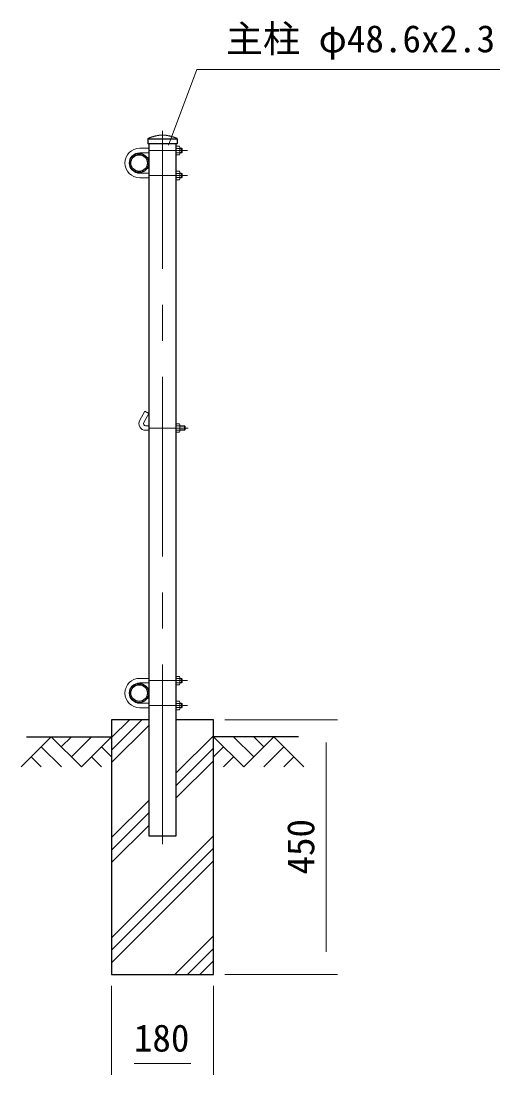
# Model space of a CAD drawing. Units: millimetres, scale not verified. Extents: x -4200 to 4200, y -2970 to 2970.
# Drawn here: x -55 to 790, y -1167 to 694 of the extents above; entities that cross this region are included whole.
import ezdxf
from ezdxf.enums import TextEntityAlignment as Align

# ---------------------------------------------------------------- set-up
doc = ezdxf.new("R2010")
doc.units = ezdxf.units.MM
doc.header["$LTSCALE"] = 10
doc.linetypes.add('USER3', pattern=[50.8, 31.75, -6.35, 6.35, -6.35])
for name, color, linetype, lineweight in [('0-A_D-STR1', 1, 'Continuous', 25), ('0-B_D-DCR-HCH', 7, 'Continuous', 13), ('0-D_D-STR3', 3, 'Continuous', 13), ('0-E_D-BMK', 2, 'USER3', 13), ('0-F_D-STR-DIM', 7, 'Continuous', 13), ('1-1_D-STR4', 7, 'Continuous', 25), ('1-2_D-BGD', 7, 'Continuous', 25), ('1-3_D-STR-TXT', 7, 'Continuous', 13)]:
    doc.layers.add(name, color=color, linetype=linetype, lineweight=lineweight)
doc.styles.add('ＭＳ ゴシック', font='')
doc.styles.get('ＭＳ ゴシック').set_extended_font_data('MS Gothic')

msp = doc.modelspace()

# ---------------------------------------------------------------- linework, layer by layer
at = {"layer": '0-A_D-STR1'}
for p, q in [((169, 485.33), (169, 477)), ((221.2, 485), (169, 485)), ((221.2, 485.33), (221.2, 477)), ((221.2, 477), (169, 477))]:
    msp.add_line(p, q, dxfattribs=at)
msp.add_lwpolyline([(170.8, 477), (170.8, -745), (219.4, -745), (219.4, 477)], dxfattribs=at)
for centre, radius in [((153.8, 443), 17), ((153.8, 443), 14.7), ((153.8, -493), 17), ((153.8, -493), 14.7)]:
    msp.add_circle(centre, radius, dxfattribs=at)
for centre, radius, start, end in [((170, 485.33), 1, 122.29827, 180), ((195.1, 432.66), 59.34, 64.40505, 115.59495), ((220.2, 485.33), 1, 0, 57.70173)]:
    msp.add_arc(centre, radius, start, end, dxfattribs=at)
at = {"layer": '0-B_D-DCR-HCH'}
for p, q in [((105.1, -593.61), (158.71, -540)), ((105.1, -571.51), (136.61, -540)), ((105.1, -615.7), (170.8, -550)), ((-1.32, -570), (-54.53, -623.21)), ((-1.32, -570), (51.89, -623.21)), ((16.42, -587.74), (34.15, -570)), ((34.15, -605.47), (69.63, -570)), ((51.89, -623.21), (105.1, -570)), ((219.4, -633.99), (285.1, -568.29)), ((338.32, -623.21), (285.1, -570)), ((356.05, -605.47), (320.58, -570)), ((391.53, -570), (338.32, -623.21)), ((373.88, -587.83), (356.05, -570)), ((391.53, -570), (444.74, -623.21)), ((-19.06, -587.74), (16.58, -623.21)), ((87.37, -587.74), (105.1, -605.39)), ((219.4, -656.08), (285.1, -590.38)), ((302.84, -587.74), (285.1, -605.39)), ((409.26, -587.74), (373.63, -623.21)), ((-36.8, -605.47), (-18.98, -623.21)), ((69.63, -605.47), (87.45, -623.21)), ((219.4, -678.18), (285.1, -612.48)), ((320.58, -605.47), (302.76, -623.21)), ((427, -605.47), (409.18, -623.21)), ((105.1, -748.29), (170.8, -682.59)), ((105.1, -770.38), (170.8, -704.68)), ((105.1, -792.48), (170.8, -726.78)), ((105.1, -925.06), (285.1, -745.06)), ((105.1, -947.16), (285.1, -767.16)), ((105.1, -969.26), (285.1, -789.26)), ((216.94, -990), (285.1, -921.84)), ((239.04, -990), (285.1, -943.94)), ((261.14, -990), (285.1, -966.03))]:
    msp.add_line(p, q, dxfattribs=at)
at = {"layer": '0-D_D-STR3'}
for p, q in [((154.8, 469), (170.8, 469)), ((219.4, 472.5), (225.2, 472.5)), ((219.4, 472.5), (219.4, 457.5)), ((225.2, 468.75), (219.4, 468.75)), ((225.9, 470.92), (225.9, 459.35)), ((225.9, 469), (228.6, 469)), ((225.9, 468.3), (229.3, 468.3)), ((229.8, 467.8), (229.8, 462.2)), ((154.8, 461), (170.8, 461)), ((225.2, 461.25), (219.4, 461.25)), ((219.4, 457.5), (225.2, 457.5)), ((225.9, 461.7), (229.3, 461.7)), ((225.9, 461), (228.6, 461)), ((228.6, 461), (229.8, 462.2)), ((154.8, 425), (170.8, 425)), ((154.8, 417), (170.8, 417)), ((225.2, 424.75), (219.4, 424.75)), ((225.2, 417.25), (219.4, 417.25)), ((219.4, 413.5), (225.2, 413.5)), ((225.9, 415.08), (225.9, 426.65)), ((225.9, 425), (228.23, 425)), ((225.9, 424.3), (228.93, 424.3)), ((225.9, 417.7), (228.93, 417.7)), ((225.9, 417), (228.23, 417)), ((229.8, 423.8), (228.6, 425)), ((228.6, 425), (228.6, 417)), ((228.6, 417), (229.8, 418.2)), ((229.8, 423.8), (229.8, 418.2)), ((163.88, 4.59), (154.88, -11)), ((170.8, 0.59), (161.8, -15)), ((170.8, 0.59), (163.88, 4.59)), ((219.4, -17.5), (219.4, -32.5)), ((219.4, -17.5), (225.2, -17.5)), ((165.27, -21), (170.8, -21)), ((165.27, -29), (170.8, -29)), ((225.2, -21.25), (219.4, -21.25)), ((225.2, -28.75), (219.4, -28.75)), ((219.4, -32.5), (225.2, -32.5)), ((225.9, -19.08), (225.9, -30.65)), ((225.9, -21), (234.07, -21)), ((225.9, -21.7), (234.77, -21.7)), ((225.9, -28.3), (234.77, -28.3)), ((225.9, -29), (234.07, -29)), ((234.07, -21), (234.07, -29)), ((235.27, -22.2), (234.07, -21)), ((234.07, -29), (235.27, -27.8)), ((235.27, -22.2), (235.27, -27.8)), ((219.4, -463.5), (219.4, -478.5)), ((219.4, -463.5), (225.2, -463.5)), ((225.9, -465.08), (225.9, -476.65)), ((154.8, -467), (170.8, -467)), ((154.8, -475), (170.8, -475)), ((225.2, -467.25), (219.4, -467.25)), ((225.2, -474.75), (219.4, -474.75)), ((219.4, -478.5), (225.2, -478.5)), ((225.9, -467), (228.6, -467)), ((225.9, -467.7), (229.3, -467.7)), ((225.9, -474.3), (229.3, -474.3)), ((225.9, -475), (228.6, -475)), ((228.6, -475), (229.8, -473.8)), ((229.8, -468.2), (229.8, -473.8)), ((154.8, -511), (170.8, -511)), ((154.8, -519), (170.8, -519)), ((225.2, -511.25), (219.4, -511.25)), ((225.2, -518.75), (219.4, -518.75)), ((225.9, -520.92), (225.9, -509.35)), ((225.9, -511), (228.23, -511)), ((225.9, -511.7), (228.93, -511.7)), ((225.9, -518.3), (228.93, -518.3)), ((225.9, -519), (228.23, -519)), ((229.8, -512.2), (228.6, -511)), ((228.6, -511), (228.6, -519)), ((228.6, -519), (229.8, -517.8)), ((229.8, -512.2), (229.8, -517.8)), ((219.4, -522.5), (225.2, -522.5))]:
    msp.add_line(p, q, dxfattribs=at)
for points in [[(229.8, 467.8), (228.6, 469), (228.6, 461)], [(219.4, 413.5), (219.4, 428.5), (225.2, 428.5)], [(229.8, -468.2), (228.6, -467), (228.6, -475)], [(219.4, -522.5), (219.4, -507.5), (225.2, -507.5)]]:
    msp.add_lwpolyline(points, dxfattribs=at)
for centre, radius, start, end in [((154.8, 443), 26, 90, 270), ((223.1, 470.62), 2.81, 318.21899, 41.78101), ((215.51, 465), 10.39, 338.85295, 21.14705), ((154.8, 443), 18, 90, 270), ((223.04, 459.37), 2.86, 319.0514, 40.9486), ((223.04, 426.62), 2.86, 319.0514, 40.9486), ((215.51, 421), 10.39, 338.85295, 21.14705), ((223.1, 415.37), 2.81, 318.21899, 41.78101), ((165.27, -17), 12, 150, 270), ((165.27, -17), 4, 150, 270), ((223.1, -19.38), 2.81, 318.21899, 41.78101), ((215.51, -25), 10.39, 338.85295, 21.14705), ((223.04, -30.63), 2.86, 319.0514, 40.9486), ((223.1, -465.38), 2.81, 318.21899, 41.78101), ((154.8, -493), 26, 90, 270), ((154.8, -493), 18, 90, 270), ((215.51, -471), 10.39, 338.85295, 21.14705), ((223.04, -476.63), 2.86, 319.0514, 40.9486), ((223.04, -509.38), 2.86, 319.0514, 40.9486), ((215.51, -515), 10.39, 338.85295, 21.14705), ((223.1, -520.63), 2.81, 318.21899, 41.78101)]:
    msp.add_arc(centre, radius, start, end, dxfattribs=at)
at = {"layer": '0-E_D-BMK'}
for p, q in [((195.1, -760), (195.1, 500)), ((170.8, 465), (239.4, 465)), ((170.8, 421), (239.4, 421)), ((170.8, -25), (240.16, -25)), ((170.8, -471), (239.4, -471)), ((170.8, -515), (239.4, -515))]:
    msp.add_line(p, q, dxfattribs=at)
at = {"layer": '0-F_D-STR-DIM'}
for p, q in [((305.1, -540), (504.12, -540)), ((484.12, -950), (484.12, -580)), ((305.1, -990), (504.12, -990)), ((105.1, -1010), (105.1, -1167.32)), ((285.1, -1010), (285.1, -1167.32)), ((145.1, -1147.32), (245.1, -1147.32))]:
    msp.add_line(p, q, dxfattribs=at)
at = {"layer": '1-1_D-STR4'}
msp.add_line((285.1, -540), (219.4, -540), dxfattribs=at)
msp.add_lwpolyline([(170.8, -540), (105.1, -540), (105.1, -990), (285.1, -990), (285.1, -540)], dxfattribs=at)
at = {"layer": '1-2_D-BGD'}
for p, q in [((-44.9, -570), (105.1, -570)), ((435.1, -570), (285.1, -570))]:
    msp.add_line(p, q, dxfattribs=at)
at = {"layer": '1-3_D-STR-TXT'}
msp.add_lwpolyline([(790.5, 608), (255.82, 608), (205.79, 474.44)], dxfattribs=at)

# ---------------------------------------------------------------- texts
at = {"layer": '0-F_D-STR-DIM', "style": 'ＭＳ ゴシック'}
msp.add_text('450', height=48.09, rotation=90, dxfattribs=at).set_placement((477.37, -813.5), align=Align.BOTTOM_LEFT)
msp.add_text('180', height=48.09, dxfattribs=at).set_placement((144.45, -1140.57), align=Align.BOTTOM_LEFT)
at = {"layer": '1-3_D-STR-TXT', "style": 'ＭＳ ゴシック'}
msp.add_text('主柱 φ48.6x2.3', height=48.09, dxfattribs=at).set_placement((306.74, 624.01), align=Align.BOTTOM_LEFT)

doc.saveas('drawing.dxf')
